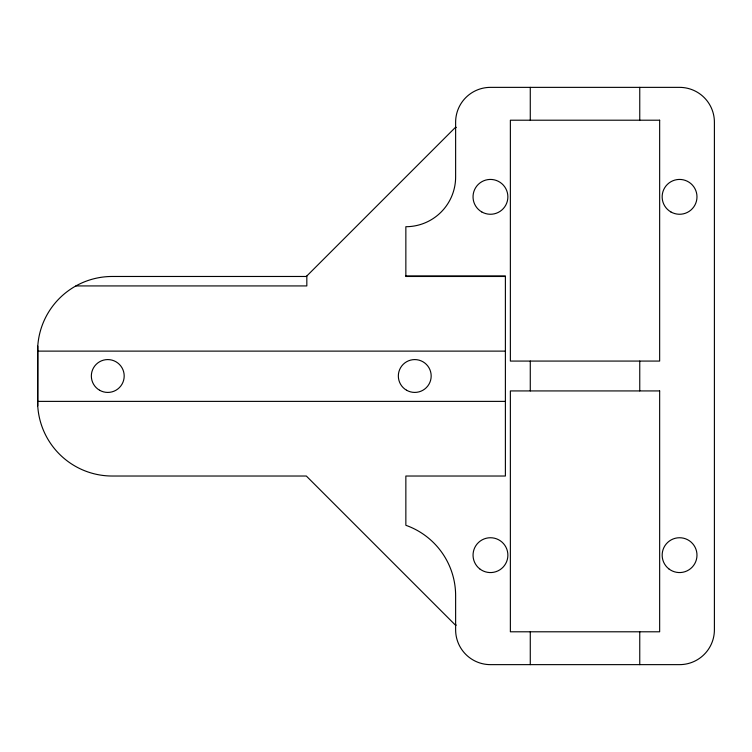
<?xml version="1.0" encoding="UTF-8"?>
<svg xmlns="http://www.w3.org/2000/svg" width="752" height="752" viewBox="0 0 752 752"><rect width="100%" height="100%" fill="white"/><g stroke="black" fill="none" stroke-linecap="round" stroke-linejoin="round"><path stroke-width="1.13" d="M456.276 127.445L455.627 127.173L306.327 276.473L112.245 276.473A74.645 74.645 0 0 0 37.769 346.146L37.732 405.854A74.645 74.645 0 0 0 112.245 476.025L306.327 476.025L455.627 625.326L456.276 625.053M37.732 405.854L37.769 346.146M405.854 275.975L505.391 275.975L505.391 476.025L405.854 476.025L405.854 525.291A74.645 74.645 0 0 1 455.627 595.669L455.627 629.8A34.836 34.836 0 0 0 490.454 664.636L679.564 664.636A34.836 34.836 0 0 0 714.4 629.8L714.4 122.2A34.836 34.836 0 0 0 679.564 87.364L490.454 87.364A34.836 34.836 0 0 0 455.627 122.2L455.627 176.946A49.764 49.764 0 0 1 405.854 226.709L405.854 276.473L505.391 276.473M75.886 285.929L306.825 285.929L306.825 275.975M505.391 351.118L37.6 351.118M505.391 401.38L37.6 401.38M639.755 87.364L639.755 120.207M639.755 361.073L639.755 390.927M639.755 631.793L639.755 664.636M530.273 87.364L530.273 120.207M530.273 361.073L530.273 390.927M530.273 631.793L530.273 664.636M659.654 120.207L510.364 120.207L510.364 361.073L659.654 361.073L659.654 120.207M659.654 390.927L510.364 390.927L510.364 631.793L659.654 631.793L659.654 390.927M479.691 568.841A17.418 17.418 0 0 0 507.703 557.636A17.418 17.418 0 0 0 483.987 538.987A17.418 17.418 0 0 0 479.691 568.841M481.75 211.932A17.418 17.418 0 0 0 507.873 196.845A17.418 17.418 0 0 0 481.75 181.758A17.418 17.418 0 0 0 481.75 211.932M668.801 568.841A17.418 17.418 0 0 0 696.803 557.636A17.418 17.418 0 0 0 673.087 538.987A17.418 17.418 0 0 0 668.801 568.841M670.859 211.932A17.418 17.418 0 0 0 696.982 196.845A17.418 17.418 0 0 0 670.859 181.758A17.418 17.418 0 0 0 670.859 211.932M99.555 390.222A16.422 16.422 0 0 0 124.193 376A16.422 16.422 0 0 0 99.555 361.778A16.422 16.422 0 0 0 99.555 390.222M406.55 390.222A16.422 16.422 0 0 0 431.178 376A16.422 16.422 0 0 0 406.55 361.778A16.422 16.422 0 0 0 406.55 390.222"/></g></svg>
